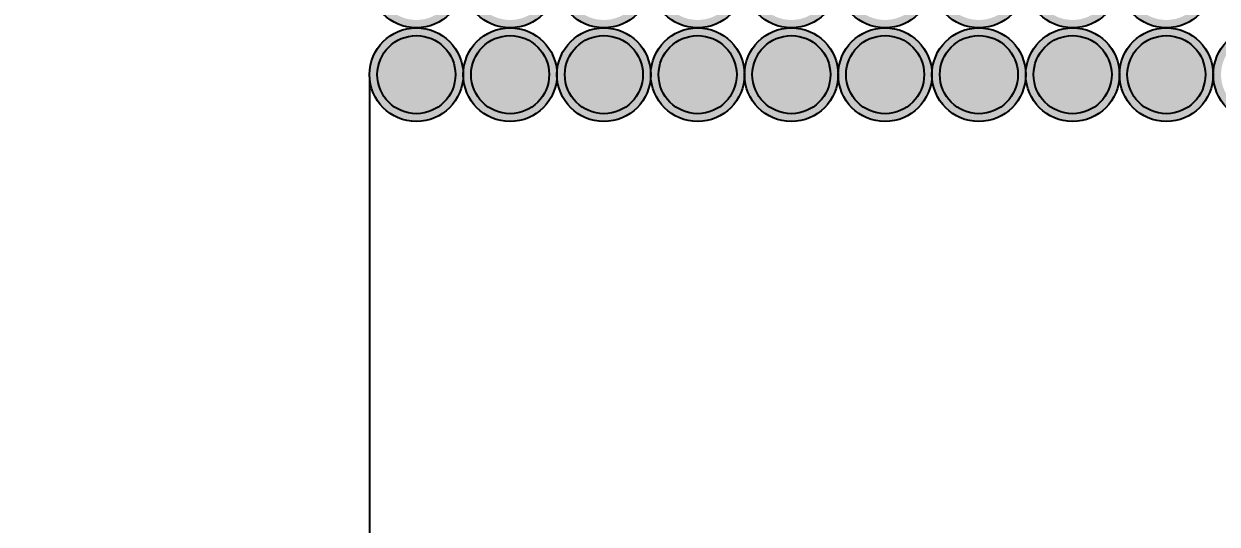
# Model space of a CAD drawing. Header units: inches. Extents: x -713 to 287, y -537 to 251.
# Drawn here: x -375.42 to -356.32, y -487.78 to -479.77 of the extents above; entities that cross this region are included whole.
import ezdxf

# ---------------------------------------------------------------- set-up
doc = ezdxf.new("R2010")
doc.units = ezdxf.units.IN
doc.header["$MEASUREMENT"] = 0
doc.styles.get("Standard").update_dxf_attribs({"font": 'arial.ttf'})
doc.dimstyles.get("Standard").update_dxf_attribs({"dimtxt": 25, "dimasz": 10, "dimexe": 0.18, "dimexo": 0.0625, "dimgap": 0.09, "dimtad": 0, "dimdec": 0, "dimzin": 0, "dimdsep": 46, "dimtxsty": 'Standard', "dimblk": 'ARCHTICK', "dimcen": 10, "dimadec": 0, "dimazin": 0, "dimtfac": 1, "dimtdec": 0, "dimtofl": 0, "dimtmove": 0, "dimatfit": 3, "dimldrblk": 'ARCHTICK', "dimfxl": 1, "dimtolj": 1, "dimtzin": 0, "dimarcsym": 0})

# ---------------------------------------------------------------- blocks, each defined once
blk = doc.blocks.new('_ArchTick')
at = {"color": 0, "linetype": 'ByBlock', "const_width": 0.15}
blk.add_lwpolyline([(-0.5, -0.5), (0.5, 0.5)], dxfattribs=at)
blk = doc.blocks.new('*D14')
at = {"color": 0, "linetype": 'Continuous', "lineweight": -2}
for p, q in [((-369.885, -480.645), (-369.885, -521.147)), ((-344.385, -480.645), (-344.385, -521.147)), ((-369.885, -520.967), (-344.385, -520.967)), ((-344.385, -520.967), (-334.385, -520.967))]:
    blk.add_line(p, q, dxfattribs=at)
at = {"layer": 'Defpoints', "color": 0, "linetype": 'Continuous'}
for p in [(-369.885, -480.583), (-344.385, -480.583), (-344.385, -520.967)]:
    blk.add_point(p, dxfattribs=at)
at = {"color": 0, "linetype": 'Continuous', "lineweight": -2, "xscale": 10, "yscale": 10, "zscale": 10, "rotation": 180}
blk.add_blockref('_ArchTick', (-369.885, -520.967), dxfattribs=at)
at = {"color": 0, "linetype": 'Continuous', "lineweight": -2, "xscale": 10, "yscale": 10, "zscale": 10}
blk.add_blockref('_ArchTick', (-344.385, -520.967), dxfattribs=at)
at = {"color": 0, "linetype": 'Continuous', "insert": (-316.185, -520.967), "char_height": 25, "attachment_point": 5}
blk.add_mtext('\\A1;26', dxfattribs=at)

msp = doc.modelspace()

# ---------------------------------------------------------------- hatches: boundary and pattern name
at = {"linetype": 'Continuous'}
h = msp.add_hatch(color=256, dxfattribs=at)
h.set_gradient(color1=(6, 123, 249), one_color=1, tint=1)
h.paths.add_polyline_path([(-369.885, -479.083, 1), (-368.385, -479.083, 1)])
h.paths.add_polyline_path([(-368.51, -479.083, -1), (-369.76, -479.083, -1)], flags=16)
h = msp.add_hatch(color=256, dxfattribs=at)
h.set_gradient(color1=(6, 123, 249), one_color=1, tint=1)
h.paths.add_polyline_path([(-368.385, -479.083, 1), (-366.885, -479.083, 1)])
h.paths.add_polyline_path([(-367.01, -479.083, -1), (-368.26, -479.083, -1)], flags=16)
h = msp.add_hatch(color=256, dxfattribs=at)
h.set_gradient(color1=(6, 123, 249), one_color=1, tint=1)
h.paths.add_polyline_path([(-366.885, -479.083, 1), (-365.385, -479.083, 1)])
h.paths.add_polyline_path([(-365.51, -479.083, -1), (-366.76, -479.083, -1)], flags=16)
h = msp.add_hatch(color=256, dxfattribs=at)
h.set_gradient(color1=(6, 123, 249), one_color=1, tint=1)
h.paths.add_polyline_path([(-365.385, -479.083, 1), (-363.885, -479.083, 1)])
h.paths.add_polyline_path([(-364.01, -479.083, -1), (-365.26, -479.083, -1)], flags=16)
h = msp.add_hatch(color=256, dxfattribs=at)
h.set_gradient(color1=(6, 123, 249), one_color=1, tint=1)
h.paths.add_polyline_path([(-363.885, -479.083, 1), (-362.385, -479.083, 1)])
h.paths.add_polyline_path([(-362.51, -479.083, -1), (-363.76, -479.083, -1)], flags=16)
h = msp.add_hatch(color=256, dxfattribs=at)
h.set_gradient(color1=(6, 123, 249), one_color=1, tint=1)
h.paths.add_polyline_path([(-362.385, -479.083, 1), (-360.885, -479.083, 1)])
h.paths.add_polyline_path([(-361.01, -479.083, -1), (-362.26, -479.083, -1)], flags=16)
h = msp.add_hatch(color=256, dxfattribs=at)
h.set_gradient(color1=(6, 123, 249), one_color=1, tint=1)
h.paths.add_polyline_path([(-360.885, -479.083, 1), (-359.385, -479.083, 1)])
h.paths.add_polyline_path([(-359.51, -479.083, -1), (-360.76, -479.083, -1)], flags=16)
h = msp.add_hatch(color=256, dxfattribs=at)
h.set_gradient(color1=(6, 123, 249), one_color=1, tint=1)
h.paths.add_polyline_path([(-359.385, -479.083, 1), (-357.885, -479.083, 1)])
h.paths.add_polyline_path([(-358.01, -479.083, -1), (-359.26, -479.083, -1)], flags=16)
h = msp.add_hatch(color=256, dxfattribs=at)
h.set_gradient(color1=(6, 123, 249), one_color=1, tint=1)
h.paths.add_polyline_path([(-357.885, -479.083, 1), (-356.385, -479.083, 1)])
h.paths.add_polyline_path([(-356.51, -479.083, -1), (-357.76, -479.083, -1)], flags=16)
h = msp.add_hatch(color=256, dxfattribs=at)
h.set_gradient(color1=(6, 123, 249), one_color=1, tint=1)
h.paths.add_polyline_path([(-356.385, -479.083, 1), (-354.885, -479.083, 1)])
h.paths.add_polyline_path([(-355.01, -479.083, -1), (-356.26, -479.083, -1)], flags=16)
h = msp.add_hatch(color=256, dxfattribs=at)
h.set_gradient(color1=(6, 123, 249), one_color=1, tint=1)
h.paths.add_polyline_path([(-369.885, -480.583, 1), (-368.385, -480.583, 1)])
h.paths.add_polyline_path([(-368.51, -480.583, -1), (-369.76, -480.583, -1)], flags=16)
h = msp.add_hatch(color=256, dxfattribs=at)
h.set_gradient(color1=(247, 100, 8), one_color=1, tint=1)
h.paths.add_polyline_path([(-368.51, -480.583, 1), (-369.76, -480.583, 1)])
h = msp.add_hatch(color=256, dxfattribs=at)
h.set_gradient(color1=(6, 123, 249), one_color=1, tint=1)
h.paths.add_polyline_path([(-368.385, -480.583, 1), (-366.885, -480.583, 1)])
h.paths.add_polyline_path([(-367.01, -480.583, -1), (-368.26, -480.583, -1)], flags=16)
h = msp.add_hatch(color=256, dxfattribs=at)
h.set_gradient(color1=(247, 100, 8), one_color=1, tint=1)
h.paths.add_polyline_path([(-367.01, -480.583, 1), (-368.26, -480.583, 1)])
h = msp.add_hatch(color=256, dxfattribs=at)
h.set_gradient(color1=(6, 123, 249), one_color=1, tint=1)
h.paths.add_polyline_path([(-366.885, -480.583, 1), (-365.385, -480.583, 1)])
h.paths.add_polyline_path([(-365.51, -480.583, -1), (-366.76, -480.583, -1)], flags=16)
h = msp.add_hatch(color=256, dxfattribs=at)
h.set_gradient(color1=(247, 100, 8), one_color=1, tint=1)
h.paths.add_polyline_path([(-365.51, -480.583, 1), (-366.76, -480.583, 1)])
h = msp.add_hatch(color=256, dxfattribs=at)
h.set_gradient(color1=(6, 123, 249), one_color=1, tint=1)
h.paths.add_polyline_path([(-365.385, -480.583, 1), (-363.885, -480.583, 1)])
h.paths.add_polyline_path([(-364.01, -480.583, -1), (-365.26, -480.583, -1)], flags=16)
h = msp.add_hatch(color=256, dxfattribs=at)
h.set_gradient(color1=(247, 100, 8), one_color=1, tint=1)
h.paths.add_polyline_path([(-364.01, -480.583, 1), (-365.26, -480.583, 1)])
h = msp.add_hatch(color=256, dxfattribs=at)
h.set_gradient(color1=(6, 123, 249), one_color=1, tint=1)
h.paths.add_polyline_path([(-363.885, -480.583, 1), (-362.385, -480.583, 1)])
h.paths.add_polyline_path([(-362.51, -480.583, -1), (-363.76, -480.583, -1)], flags=16)
h = msp.add_hatch(color=256, dxfattribs=at)
h.set_gradient(color1=(247, 100, 8), one_color=1, tint=1)
h.paths.add_polyline_path([(-362.51, -480.583, 1), (-363.76, -480.583, 1)])
h = msp.add_hatch(color=256, dxfattribs=at)
h.set_gradient(color1=(6, 123, 249), one_color=1, tint=1)
h.paths.add_polyline_path([(-362.385, -480.583, 1), (-360.885, -480.583, 1)])
h.paths.add_polyline_path([(-361.01, -480.583, -1), (-362.26, -480.583, -1)], flags=16)
h = msp.add_hatch(color=256, dxfattribs=at)
h.set_gradient(color1=(247, 100, 8), one_color=1, tint=1)
h.paths.add_polyline_path([(-361.01, -480.583, 1), (-362.26, -480.583, 1)])
h = msp.add_hatch(color=256, dxfattribs=at)
h.set_gradient(color1=(6, 123, 249), one_color=1, tint=1)
h.paths.add_polyline_path([(-360.885, -480.583, 1), (-359.385, -480.583, 1)])
h.paths.add_polyline_path([(-359.51, -480.583, -1), (-360.76, -480.583, -1)], flags=16)
h = msp.add_hatch(color=256, dxfattribs=at)
h.set_gradient(color1=(247, 100, 8), one_color=1, tint=1)
h.paths.add_polyline_path([(-359.51, -480.583, 1), (-360.76, -480.583, 1)])
h = msp.add_hatch(color=256, dxfattribs=at)
h.set_gradient(color1=(6, 123, 249), one_color=1, tint=1)
h.paths.add_polyline_path([(-359.385, -480.583, 1), (-357.885, -480.583, 1)])
h.paths.add_polyline_path([(-358.01, -480.583, -1), (-359.26, -480.583, -1)], flags=16)
h = msp.add_hatch(color=256, dxfattribs=at)
h.set_gradient(color1=(247, 100, 8), one_color=1, tint=1)
h.paths.add_polyline_path([(-358.01, -480.583, 1), (-359.26, -480.583, 1)])
h = msp.add_hatch(color=256, dxfattribs=at)
h.set_gradient(color1=(6, 123, 249), one_color=1, tint=1)
h.paths.add_polyline_path([(-357.885, -480.583, 1), (-356.385, -480.583, 1)])
h.paths.add_polyline_path([(-356.51, -480.583, -1), (-357.76, -480.583, -1)], flags=16)
h = msp.add_hatch(color=256, dxfattribs=at)
h.set_gradient(color1=(247, 100, 8), one_color=1, tint=1)
h.paths.add_polyline_path([(-356.51, -480.583, 1), (-357.76, -480.583, 1)])
h = msp.add_hatch(color=256, dxfattribs=at)
h.set_gradient(color1=(6, 123, 249), one_color=1, tint=1)
h.paths.add_polyline_path([(-356.385, -480.583, 1), (-354.885, -480.583, 1)])
h.paths.add_polyline_path([(-355.01, -480.583, -1), (-356.26, -480.583, -1)], flags=16)

# ---------------------------------------------------------------- linework, layer by layer
for centre, radius in [((-369.135, -479.083), 0.75), ((-367.635, -479.083), 0.75), ((-366.135, -479.083), 0.75), ((-364.635, -479.083), 0.75), ((-363.135, -479.083), 0.75), ((-361.635, -479.083), 0.75), ((-360.135, -479.083), 0.75), ((-358.635, -479.083), 0.75), ((-357.135, -479.083), 0.75), ((-355.635, -479.083), 0.75), ((-369.135, -480.583), 0.75), ((-369.135, -480.583), 0.625), ((-367.635, -480.583), 0.75), ((-367.635, -480.583), 0.625), ((-366.135, -480.583), 0.75), ((-366.135, -480.583), 0.625), ((-364.635, -480.583), 0.75), ((-364.635, -480.583), 0.625), ((-363.135, -480.583), 0.75), ((-363.135, -480.583), 0.625), ((-361.635, -480.583), 0.75), ((-361.635, -480.583), 0.625), ((-360.135, -480.583), 0.75), ((-360.135, -480.583), 0.625), ((-358.635, -480.583), 0.75), ((-358.635, -480.583), 0.625), ((-357.135, -480.583), 0.75), ((-357.135, -480.583), 0.625), ((-355.635, -480.583), 0.75)]:
    msp.add_circle(centre, radius, dxfattribs=at)

# ---------------------------------------------------------------- dimensions: what is measured, and where the dimension line sits
dim = msp.add_linear_dim(base=(-344.38503423, -520.966747624), p1=(-369.88503423, -480.582763699), p2=(-344.38503423, -480.582763699), dimstyle='Standard', dxfattribs=at)
dim.commit()
dim.dimension.update_dxf_attribs({"geometry": '*D14', "text_midpoint": (-316.184529455, -520.966747624)})

doc.saveas('drawing.dxf')
